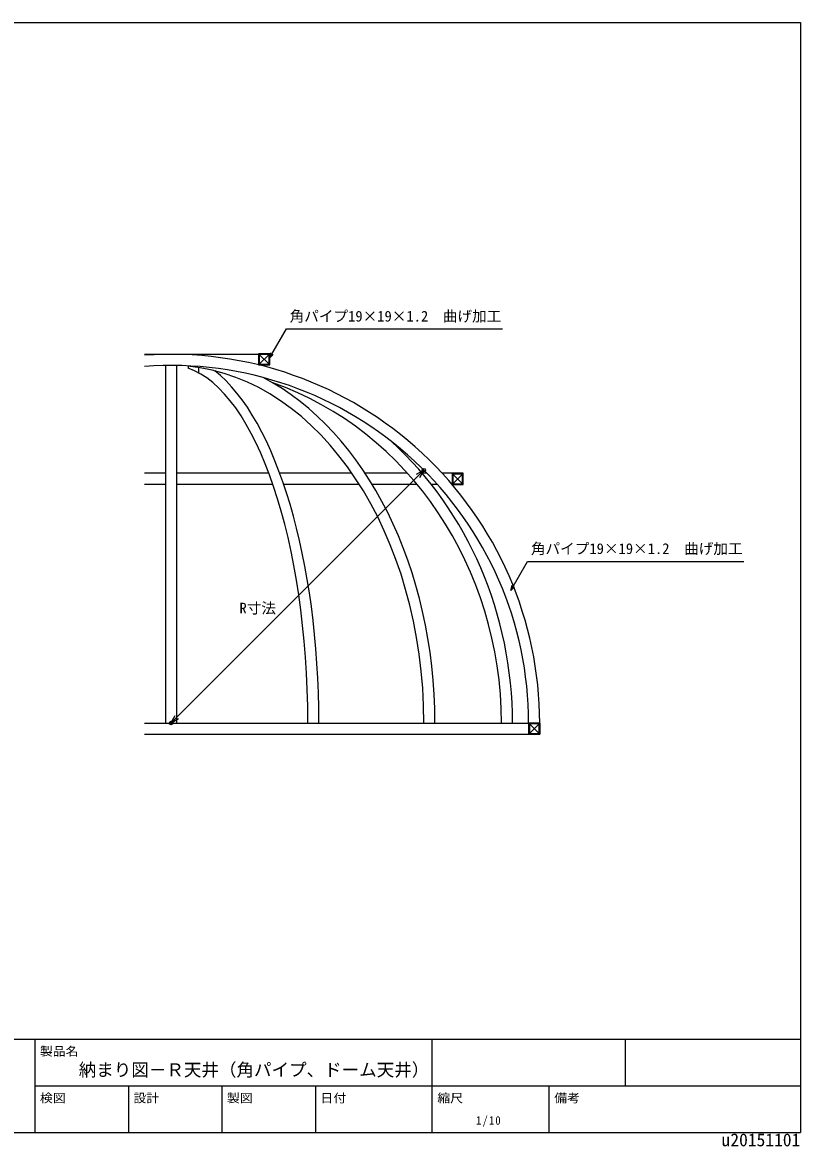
# Model space of a CAD drawing. Units: millimetres on the paper, with parts at other scales. Extents: x -138 to 137, y -97 to 95.
# Drawn here: x 4.3 to 137.5, y -97.3 to 95 of the extents above; entities that cross this region are included whole.
import ezdxf
from ezdxf.enums import TextEntityAlignment as Align

# ---------------------------------------------------------------- set-up
doc = ezdxf.new("R2010")
doc.units = ezdxf.units.MM
doc.header["$PDMODE"] = 32
doc.header["$PDSIZE"] = 0.6
for name, color, linetype in [('1-0_中心線', 3, 'Continuous'), ('1-3_太線２', 3, 'Continuous'), ('1-6_文字', 4, 'Continuous'), ('F-3_太線２', 7, 'Continuous'), ('F-5_固定文字', 7, 'Continuous'), ('F-6_文字', 4, 'Continuous')]:
    doc.layers.add(name, color=color, linetype=linetype)
doc.styles.add('ＭＳ ゴシック', font='')
doc.styles.get('ＭＳ ゴシック').set_extended_font_data('MS Gothic')

msp = doc.modelspace()

# ---------------------------------------------------------------- linework, layer by layer
at = {"layer": '1-0_中心線'}
for p, q in [((44.87, 38.223), (25.241, 38.223)), ((46.53, 38.223), (44.87, 38.223)), ((44.87, 38.223), (44.87, 36.563)), ((44.87, 36.563), (46.53, 36.563)), ((46.53, 36.563), (46.53, 38.223)), ((28.8, 36.352), (28.8, -24.848)), ((28.8, 36.352), (28.8, -24.848)), ((79.63, 17.773), (77.97, 17.773)), ((77.97, 17.773), (77.97, 16.113)), ((79.63, 16.113), (79.63, 17.773)), ((77.97, 16.113), (79.63, 16.113)), ((25.241, -24.848), (92.85, -24.848)), ((92.73, -24.968), (91.07, -24.968)), ((91.07, -24.968), (91.07, -26.628)), ((92.73, -26.628), (92.73, -24.968)), ((92.85, -24.848), (92.85, -26.748)), ((25.241, -26.748), (92.85, -26.748)), ((91.07, -26.628), (92.73, -26.628))]:
    msp.add_line(p, q, dxfattribs=at)
at = {"layer": '1-0_中心線', "color": 4}
for p, q in [((46.53, 38.223), (44.87, 36.563)), ((44.87, 38.223), (46.53, 36.563)), ((32.613, 36.285), (32.613, 36.218)), ((32.699, 36.209), (32.699, 35.865)), ((33.957, 36.207), (33.957, 36.062)), ((34.454, 35.989), (34.454, 35.104)), ((79.63, 17.773), (77.97, 16.113)), ((77.97, 17.773), (79.63, 16.113)), ((92.73, -24.968), (91.07, -26.628)), ((91.07, -24.968), (92.73, -26.628))]:
    msp.add_line(p, q, dxfattribs=at)
at = {"layer": '1-0_中心線'}
for points in [[(44.75, 36.443), (46.65, 36.443), (46.65, 38.343), (44.75, 38.343)], [(77.85, 15.993), (79.75, 15.993), (79.75, 17.893), (77.85, 17.893)], [(90.95, -26.748), (92.85, -26.748), (92.85, -24.848), (90.95, -24.848)]]:
    msp.add_lwpolyline(points, close=True, dxfattribs=at)
msp.add_lwpolyline([(30.7, 36.352), (30.7, 15.993), (30.7, -24.848)], dxfattribs=at)
for radius, end in [(63.1, 94.09768), (61.2, 94.22512)]:
    msp.add_arc((29.75, -24.848), radius, 0, end, dxfattribs=at)
at = {"layer": '1-0_中心線', "color": 4}
for major_axis, ratio, end_param in [((0, 61.2), 0.707107, 6.2169604), ((0, 61.2), 0.382683, 6.156927), ((0, 63.1), 0.401271, 5.9829053), ((0, 63.1), 0.715926, 5.9268593), ((0, 61.2), 0.92388, 5.9702449), ((0, 63.1), 0.926172, 5.5810646)]:
    msp.add_ellipse((29.75, -24.848), major_axis=major_axis, ratio=ratio, start_param=4.712389, end_param=end_param, dxfattribs=at)
at = {"layer": '1-0_中心線'}
for p in [(73.025, 18.427), (29.75, -24.848)]:
    msp.add_point(p, dxfattribs=at)
at = {"layer": '1-3_太線２'}
for p, q in [((28.8, 17.893), (25.241, 17.893)), ((46.512, 17.893), (30.7, 17.893)), ((60.723, 17.893), (48.377, 17.893)), ((70.218, 17.893), (62.983, 17.893)), ((73.552, 17.893), (72.742, 17.893)), ((77.85, 17.893), (76.17, 17.893)), ((28.8, 15.993), (25.241, 15.993)), ((47.192, 15.993), (30.7, 15.993)), ((61.979, 15.993), (49.051, 15.993)), ((71.859, 15.993), (64.186, 15.993)), ((75.329, 15.993), (74.299, 15.993))]:
    msp.add_line(p, q, dxfattribs=at)
at = {"layer": '1-6_文字'}
for p, q in [((46.608, 37.597), (46.853, 38.513)), ((46.608, 37.597), (47.265, 38.254)), ((29.75, -24.848), (73.025, 18.427)), ((73.025, 18.427), (71.726, 17.677)), ((73.025, 18.427), (72.275, 17.128)), ((87.894, -2.181), (90.78, 2.819)), ((90.78, 2.819), (127.778, 2.819)), ((87.894, -2.181), (88.139, -1.265)), ((87.894, -2.181), (88.551, -1.524)), ((29.75, -24.848), (30.5, -23.549)), ((29.75, -24.848), (31.049, -24.098))]:
    msp.add_line(p, q, dxfattribs=at)
msp.add_lwpolyline([(46.608, 37.597), (49.495, 42.597), (86.492, 42.597)], dxfattribs=at)
at = {"layer": 'F-3_太線２', "color": 3}
for p, q in [((-137.533, 95.05), (137.467, 95.05)), ((137.467, 95.05), (137.467, -94.95)), ((-137.533, -78.95), (137.467, -78.95)), ((6.467, -78.95), (6.467, -94.95)), ((-137.533, -94.95), (137.467, -94.95))]:
    msp.add_line(p, q, dxfattribs=at)
at = {"layer": 'F-3_太線２'}
for p, q in [((74.467, -94.95), (74.467, -78.95)), ((107.467, -78.95), (107.467, -86.95)), ((6.467, -86.95), (137.467, -86.95)), ((22.467, -86.95), (22.467, -94.95)), ((38.467, -86.95), (38.467, -94.95)), ((54.467, -86.95), (54.467, -94.95)), ((94.467, -94.95), (94.467, -86.95))]:
    msp.add_line(p, q, dxfattribs=at)

# ---------------------------------------------------------------- texts
at = {"layer": '1-6_文字', "style": 'ＭＳ ゴシック'}
for s, p in [('角パイプ19×19×1.2\u3000曲げ加工', (50.053, 43.314)), ('角パイプ19×19×1.2\u3000曲げ加工', (91.339, 3.536)), ('R寸法', (41.471, -6.649))]:
    msp.add_text(s, height=1.833, dxfattribs=at).set_placement(p, align=Align.BOTTOM_LEFT)
at = {"layer": '1-6_文字', "color": 7, "style": 'ＭＳ ゴシック'}
msp.add_text('u20151101', height=2.199, dxfattribs=at).set_placement((123.967, -97.95), align=Align.BOTTOM_LEFT)
at = {"layer": 'F-5_固定文字', "color": 4, "style": 'ＭＳ ゴシック', "width": 1.1}
for s, p in [('製品名', (7.33, -82.217)), ('検図', (7.33, -90.217)), ('設計', (23.33, -90.217)), ('製図', (39.33, -90.217)), ('日付', (55.33, -90.217)), ('縮尺', (75.33, -90.217)), ('備考', (95.33, -90.217))]:
    msp.add_text(s, height=1.466, dxfattribs=at).set_placement(p, align=Align.BOTTOM_LEFT)
at = {"layer": 'F-6_文字', "style": 'ＭＳ ゴシック'}
msp.add_text('納まり図－Ｒ天井（角パイプ、ドーム天井）', height=2.199, dxfattribs=at).set_placement((13.967, -85.95), align=Align.BOTTOM_LEFT)
at = {"layer": 'F-6_文字', "insert": (81.967, -93.95), "char_height": 1.466, "attachment_point": 7, "style": 'ＭＳ ゴシック'}
msp.add_mtext('\\T1.22;\\W0.9;1/10', dxfattribs=at)

doc.saveas('drawing.dxf')
